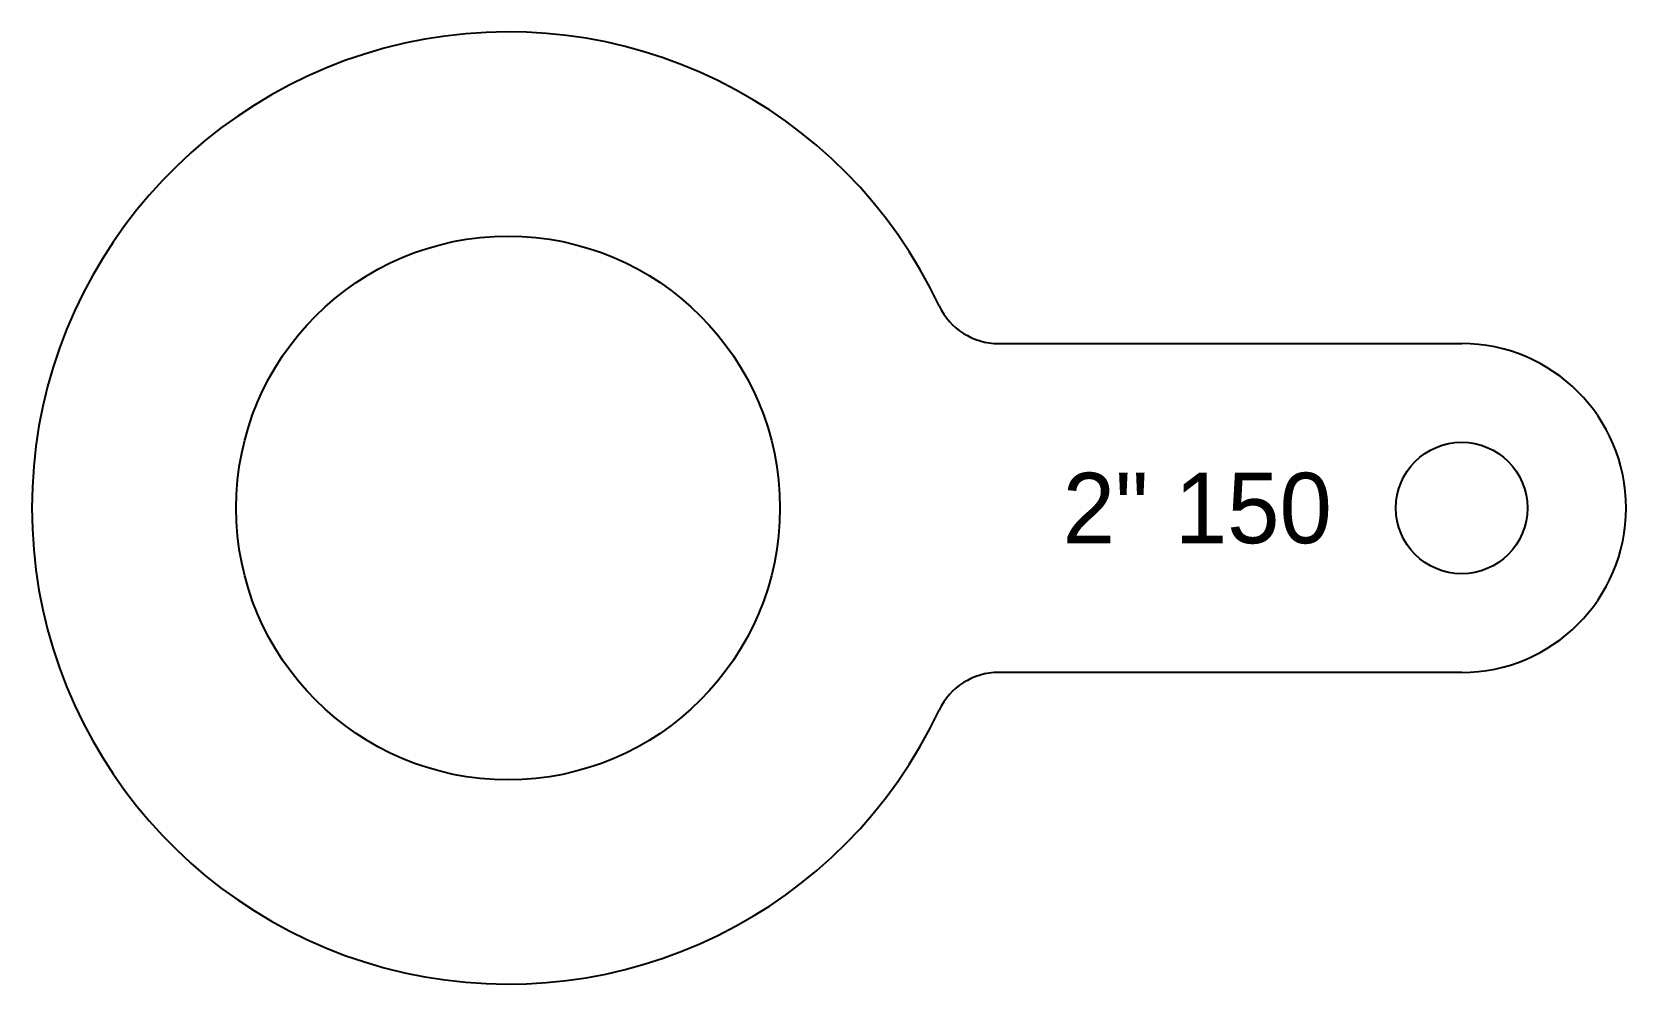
# Model space of a CAD drawing. Header units: inches. Extents: x -1.81 to 4.25, y -1.81 to 1.81.
import ezdxf
from ezdxf.enums import TextEntityAlignment as Align

# ---------------------------------------------------------------- set-up
doc = ezdxf.new("R2010")
doc.units = ezdxf.units.IN
doc.header["$MEASUREMENT"] = 0
doc.layers.add('CUT', color=7, linetype='CONTINUOUS')
doc.layers.add('ETCH', color=1, linetype='CONTINUOUS')

msp = doc.modelspace()

# ---------------------------------------------------------------- linework, layer by layer
at = {"layer": 'CUT'}
for p, q in [((1.864933, 0.625), (3.625, 0.625)), ((3.625, -0.625), (1.864933, -0.625))]:
    msp.add_line(p, q, dxfattribs=at)
for centre, radius in [((0, 0), 1.0335), ((3.625, 0), 0.25)]:
    msp.add_circle(centre, radius, dxfattribs=at)
for centre, radius, start, end in [((0, 0), 1.81, 25.135301, 334.864699), ((1.864933, 0.875), 0.25, 205.135301, 270), ((3.625, 0), 0.625, 270, 90), ((1.864933, -0.875), 0.25, 90, 154.864699)]:
    msp.add_arc(centre, radius, start, end, dxfattribs=at)

# ---------------------------------------------------------------- texts
at = {"layer": 'ETCH'}
msp.add_text('2" 150', height=0.267836, dxfattribs=at).set_placement((2.619966, 0), align=Align.MIDDLE_CENTER)

doc.saveas('drawing.dxf')
